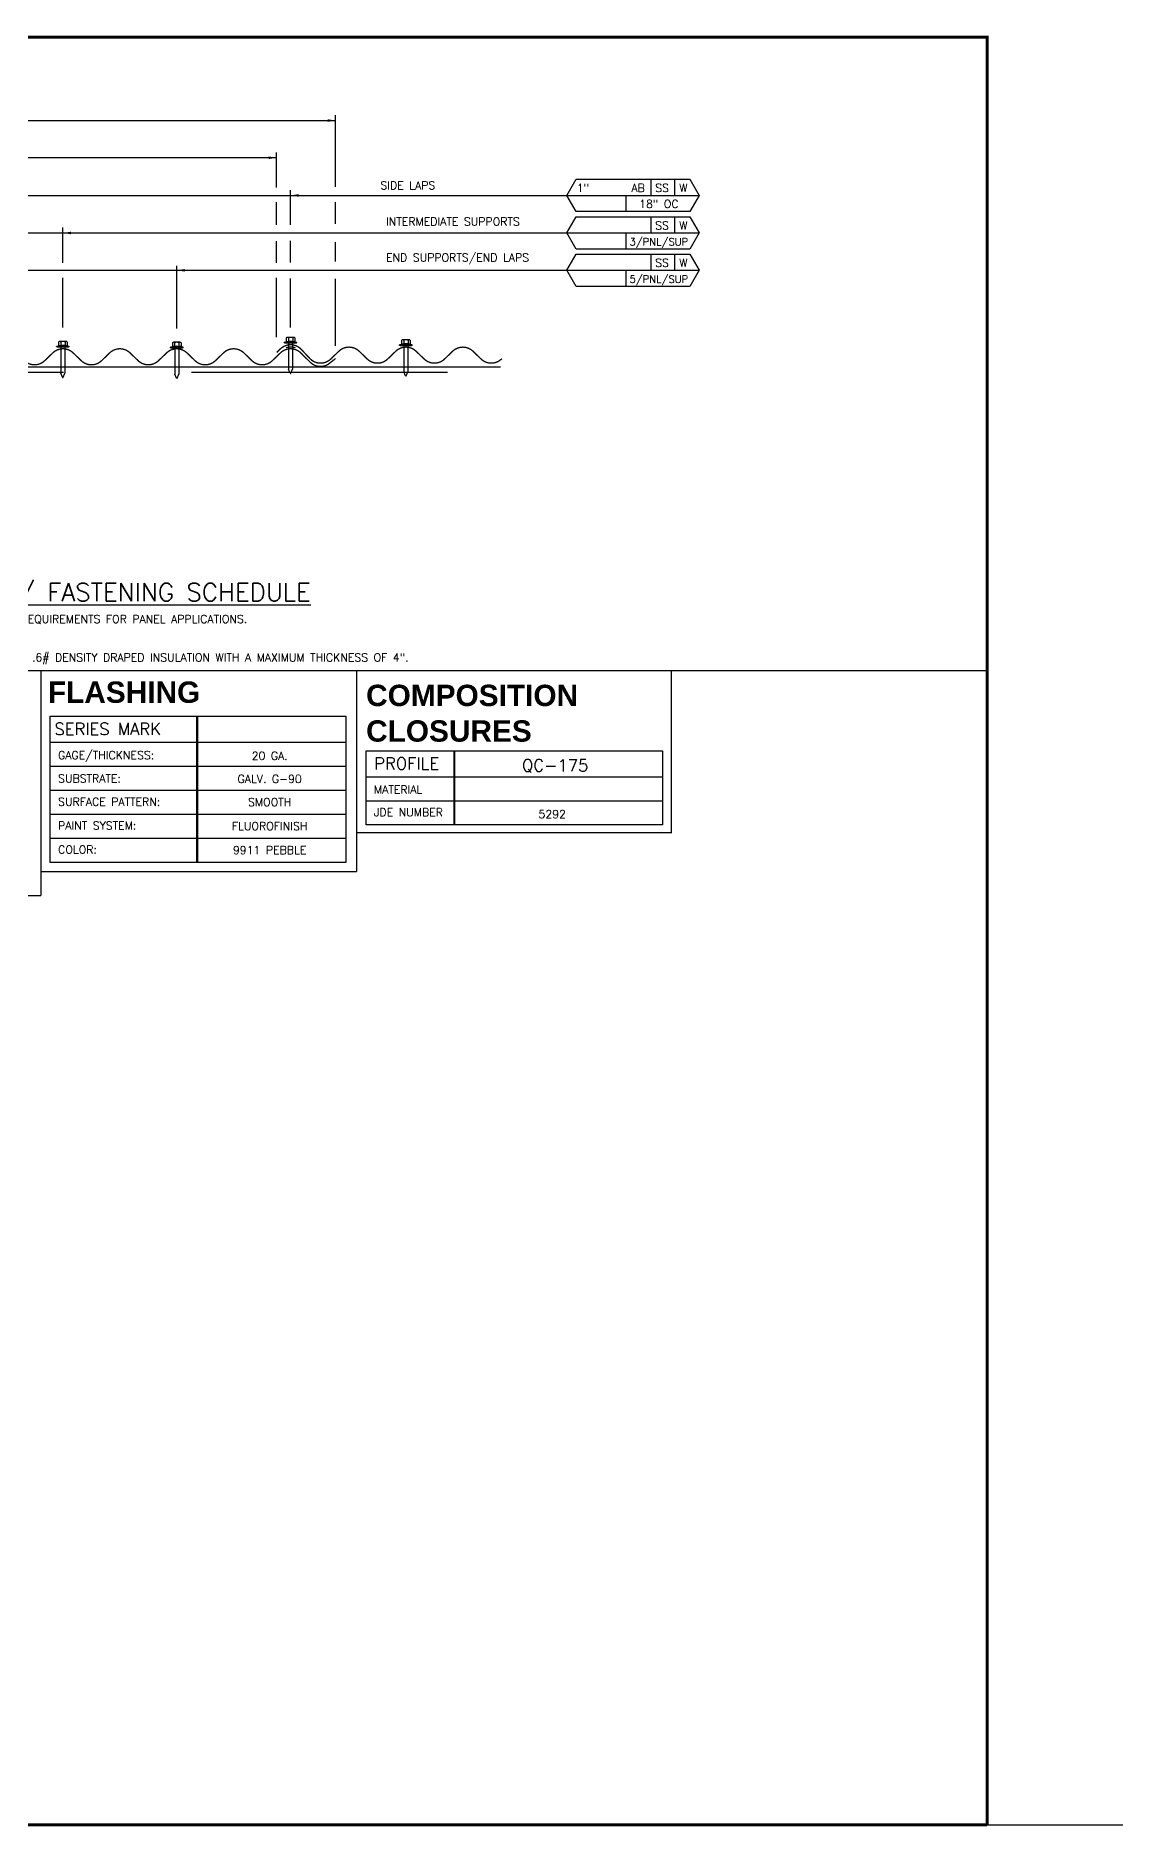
# Model space of a CAD drawing. Header units: inches. Extents: x 0 to 10293, y 0 to 4182.
# Drawn here: x 387.4 to 438, y -0.1 to 83.8 of the extents above; entities that cross this region are included whole.
import ezdxf
from ezdxf.enums import TextEntityAlignment as Align

# ---------------------------------------------------------------- set-up
doc = ezdxf.new("R2010")
doc.units = ezdxf.units.IN
doc.header["$LTSCALE"] = 48
doc.header["$MEASUREMENT"] = 0
doc.linetypes.add('HIDDEN', pattern=[0.375, 0.25, -0.125])
doc.linetypes.add('HIDDEN2', pattern=[0.1875, 0.125, -0.0625])
doc.layers.add('FAST', color=1, linetype='Continuous')
doc.styles.add('LEROY', font='simplex.shx', dxfattribs={"height": 0.375})
doc.styles.add('SIMPLEX', font='SIMPLEX.SHX')
doc.styles.add('TITLE', font='sasb____.pfb', dxfattribs={"height": 2})
doc.dimstyles.new('CENTRIA', dxfattribs={"dimscale": 4, "dimtxt": 0.09375, "dimasz": 0.0938, "dimexe": 0.18, "dimexo": 0.0625, "dimgap": 0.0625, "dimtad": 3, "dimdec": 4, "dimzin": 1, "dimdsep": 46, "dimlunit": 4, "dimtxsty": 'SIMPLEX', "dimcen": 0.09, "dimclrt": 2, "dimadec": 0, "dimazin": 0, "dimtfac": 1, "dimtdec": 4, "dimtmove": 0, "dimatfit": 3, "dimfxl": 0, "dimtolj": 1, "dimtzin": 0, "dimarcsym": 0})

# ---------------------------------------------------------------- blocks, each defined once
blk = doc.blocks.new('ABHW-12')
at = {"layer": 'FAST'}
for p, q in [((-0.275, 0.153), (-0.275, -0.153)), ((-0.246, 0.204), (-0.085, 0.204)), ((-0.246, 0.102), (-0.085, 0.102)), ((-0.246, -0.102), (-0.085, -0.102)), ((-0.246, -0.205), (-0.085, -0.205))]:
    blk.add_line(p, q, dxfattribs=at)
at = {"layer": 'FAST', "linetype": 'Continuous'}
for p, q in [((-0.085, -0.205), (-0.085, 0.204)), ((-0.037, 0.295), (-0.037, -0.295)), ((-0.016, 0.295), (-0.037, 0.295)), ((-0.016, 0.295), (-0.016, -0.295)), ((0, 0.276), (-0.016, 0.276)), ((0, 0.276), (0, -0.276)), ((-0.016, -0.295), (-0.037, -0.295)), ((0, -0.276), (-0.016, -0.276))]:
    blk.add_line(p, q, dxfattribs=at)
at = {"layer": 'FAST', "linetype": 'HIDDEN2'}
for p, q in [((0, 0.092), (1.218, 0.092)), ((1.405, 0.015), (1.218, 0.092)), ((0, -0.093), (1.218, -0.093)), ((1.405, -0.015), (1.218, -0.093))]:
    blk.add_line(p, q, dxfattribs=at)
at = {"layer": 'FAST'}
for centre, radius, start, end in [((-0.214, 0.153), 0.0604, 122.1802, 237.8198), ((-0.075, 0), 0.199, 149.12741, 210.87259), ((0.847, 0), 0.931, 161.51217, 198.48783), ((-0.214, -0.153), 0.0604, 122.1802, 237.8198)]:
    blk.add_arc(centre, radius, start, end, dxfattribs=at)
at = {"layer": 'FAST', "linetype": 'HIDDEN2'}
blk.add_arc((1.399, 0), 0.016, 292.5, 67.5, dxfattribs=at)

msp = doc.modelspace()

# ---------------------------------------------------------------- linework, layer by layer
for p, q in [((364.03697, 79.84558), (401.46635, 79.84558)), ((401.46635, 76.74778), (401.46635, 80.09558)), ((398.70364, 78.10267), (364.03697, 78.10267)), ((398.70364, 76.71613), (398.70364, 78.35267)), ((364.68423, 76.33708), (399.35989, 76.33708)), ((399.35989, 74.9644), (399.35989, 76.58708)), ((412.30488, 76.33708), (418.50353, 76.33708)), ((415.0666, 76.33708), (415.0666, 75.57708)), ((416.23616, 77.09708), (416.23616, 76.33708)), ((417.35004, 77.09708), (417.35004, 76.33708)), ((398.70364, 74.95379), (398.70364, 76.01963)), ((401.46635, 75.00655), (401.46635, 76.01963)), ((388.69352, 73.18089), (388.69352, 74.82765)), ((416.23616, 75.33876), (416.23616, 74.57876)), ((417.35004, 75.33876), (417.35004, 74.57876)), ((364.68423, 74.57876), (388.69352, 74.57876)), ((398.70364, 73.18089), (398.70364, 74.19398)), ((399.35989, 73.1911), (399.35989, 74.20929)), ((401.46635, 73.24421), (401.46635, 74.15176)), ((412.30488, 74.57876), (418.50353, 74.57876)), ((415.0666, 74.57876), (415.0666, 73.81876)), ((394.02692, 70.10845), (394.02692, 73.04051)), ((416.23616, 73.58876), (416.23616, 72.82876)), ((417.35004, 73.58876), (417.35004, 72.82876)), ((364.68423, 72.82876), (394.02692, 72.82876)), ((388.69352, 70.14558), (388.69352, 72.47385)), ((398.70364, 69.6928), (398.70364, 72.47385)), ((399.35989, 70.14558), (399.35989, 72.44809)), ((401.46635, 69.29069), (401.46635, 72.43164)), ((412.30488, 72.82876), (418.50353, 72.82876)), ((415.0666, 72.82876), (415.0666, 72.06876)), ((394.95844, 51.93522), (394.95844, 45.09294)), ((394.99044, 51.93522), (394.99044, 45.09294)), ((388.09909, 50.71794), (401.95155, 50.71794)), ((388.09909, 49.59294), (401.95155, 49.59294)), ((407.01315, 50.31913), (407.01315, 46.85185)), ((407.04515, 50.31913), (407.04515, 46.85185)), ((402.89886, 49.10185), (416.78978, 49.10185)), ((388.09909, 48.46794), (401.95155, 48.46794)), ((402.89886, 47.97685), (416.78978, 47.97685)), ((388.09909, 47.34294), (401.95155, 47.34294)), ((388.09909, 46.21794), (401.95155, 46.21794))]:
    msp.add_line(p, q)
at = {"linetype": 'Continuous'}
msp.add_line((358.71847, 68.31313), (409.18997, 68.31313), dxfattribs=at)
at = {"linetype": 'HIDDEN'}
msp.add_line((358.71847, 68.06313), (409.18997, 68.06313), dxfattribs=at)
for points, const_width in [([(296, 0), (296, 83.752), (432, 83.752), (432, 0)], 0.128), ([(399.13937, 69.20406), (399.25837, 69.2318), (399.31493, 69.23653), (399.36467, 69.23653), (399.44337, 69.23653), (399.4831, 69.22706), (399.55845, 69.21137), (399.58477, 69.20286)], 0.0625), ([(336.02997, 54.06913), (432, 54.06913)], 0.0625), ([(387.66765, 54.06913), (387.66765, 43.53044)], 0.0625), ([(402.45009, 54.06913), (402.45009, 44.65544)], 0.0625), ([(387.66765, 44.65544), (402.45434, 44.65544)], 0.0625), ([(372.91646, 43.53044), (387.66765, 43.53044)], 0.0625), ([(432, 0), (296, 0)], 0.128)]:
    msp.add_lwpolyline(points, dxfattribs=dict(const_width=const_width))
for points in [[(418.50353, 76.33708), (418.06474, 75.57708), (412.74366, 75.57708), (412.30488, 76.33708), (412.74366, 77.09708), (418.06474, 77.09708)], [(418.50353, 74.57876), (418.06474, 73.81876), (412.74366, 73.81876), (412.30488, 74.57876), (412.74366, 75.33876), (418.06474, 75.33876)], [(418.50353, 72.82876), (418.06474, 72.06876), (412.74366, 72.06876), (412.30488, 72.82876), (412.74366, 73.58876), (418.06474, 73.58876)], [(401.95155, 45.09294), (388.09909, 45.09294), (388.09909, 51.93522), (401.95155, 51.93522)], [(402.89886, 46.85185), (402.89886, 50.31913), (416.78978, 50.31913), (416.78978, 46.85185)]]:
    msp.add_lwpolyline(points, close=True)
at = {"const_width": 0.0625}
for points in [[(386.88336, 68.5952, 0.40313078), (387.83699, 68.5952), (388.21671, 68.96077, -0.40313072), (389.17034, 68.96077), (389.55006, 68.5952, 0.40313086), (390.50369, 68.5952), (390.88341, 68.96077, -0.40313072), (391.83704, 68.96077), (392.21676, 68.5952, 0.40313078), (393.17039, 68.5952), (393.55011, 68.96077, -0.40313078), (394.50374, 68.96077), (394.88346, 68.5952, 0.40313094), (395.83709, 68.59521), (396.21681, 68.96077, -0.40313072), (397.17044, 68.96077), (397.55016, 68.59521, 0.40313094), (398.50379, 68.59521), (398.88351, 68.96077, -0.40313078), (399.83714, 68.96077), (400.2846, 68.51783, 0.40313086), (401.23823, 68.51784), (401.46635, 68.6956)], [(398.70364, 68.97662), (398.88308, 69.14936, -0.40313078), (399.83671, 69.14936), (400.28742, 68.6723, 0.40313086), (401.24106, 68.6723), (401.62077, 69.03786, -0.40313078), (402.57441, 69.03786), (402.95412, 68.6723, 0.40313086), (403.90776, 68.6723), (404.28747, 69.03786, -0.40313078), (405.24111, 69.03786), (405.62082, 68.6723, 0.40313078), (406.57446, 68.6723), (406.95417, 69.03786, -0.40313079), (407.90781, 69.03786), (408.28752, 68.6723, 0.40313078), (409.24116, 68.6723), (409.26097, 68.69137)]]:
    msp.add_lwpolyline(points, format="xyb", dxfattribs=at)
msp.add_lwpolyline([(417.20009, 46.47803), (402.45009, 46.47803), (402.45009, 54.06913), (417.20009, 54.06913)], close=True, dxfattribs=at)
for points in [[(401.09135, 79.90808), (401.09135, 79.78308), (401.46635, 79.84558)], [(398.32864, 78.16517), (398.32864, 78.04017), (398.70364, 78.10267)]]:
    msp.add_solid(points)
at = {"layer": 'Defpoints'}
msp.add_line((0, 0), (10200, 0), dxfattribs=at)

# ---------------------------------------------------------------- block references
at = {"rotation": 270}
for p in [(399.35989, 69.41301), (388.69352, 69.22123), (394.02692, 69.18409), (404.76429, 69.29832)]:
    msp.add_blockref('ABHW-12', p, dxfattribs=at)

# ---------------------------------------------------------------- texts
at = {"style": 'LEROY'}
for s, height, p in [('1"', 0.375, (412.76687, 76.5019)), ('A.) FASTENING SCHEDULE AS SHOWN, SATISFIES MINIMUM FASTENER REQUIREMENTS FOR PANEL APPLICATIONS.', 0.375, (369.26772, 56.30489)), ('C.) THIS SINGLE SKIN PROFILE MAY BE USED IN CONJUNCTION WITH A .6# DENSITY DRAPED INSULATION WITH A MAXIMUM THICKNESS OF 4".', 0.375, (369.22686, 54.50503)), ('SERIES MARK', 0.5625, (388.29746, 51.06063)), ('GAGE/THICKNESS:', 0.375, (388.46666, 49.92648)), ('PROFILE', 0.5625, (403.27968, 49.44454)), ('SUBSTRATE:', 0.375, (388.46666, 48.83297)), ('MATERIAL', 0.375, (403.26642, 48.31039)), ('SURFACE PATTERN:', 0.375, (388.46666, 47.74181)), ('PAINT SYSTEM:', 0.375, (388.46666, 46.627)), ('JDE NUMBER', 0.375, (403.26642, 47.25233)), ('COLOR:', 0.375, (388.46666, 45.502))]:
    msp.add_text(s, height=height, dxfattribs=at).set_placement(p)
for s, height, style, p in [('AB', 0.375, 'LEROY', (415.64187, 76.5019)), ('SS', 0.375, 'LEROY', (416.76687, 76.5019)), ('W', 0.375, 'LEROY', (417.76687, 76.5019)), ('18" OC', 0.375, 'LEROY', (416.61613, 75.7519)), ('SS', 0.375, 'LEROY', (416.76687, 74.74358)), ('W', 0.375, 'LEROY', (417.76687, 74.74358)), ('3/PNL/SUP', 0.34375, 'LEROY', (416.61613, 73.99358)), ('SS', 0.375, 'LEROY', (416.76687, 72.99358)), ('W', 0.375, 'LEROY', (417.76687, 72.99358)), ('5/PNL/SUP', 0.34375, 'LEROY', (416.61613, 72.24358)), ('FLASHING', 1, 'TITLE', (391.55677, 52.56562)), ('20 GA.', 0.375, 'LEROY', (398.37941, 49.89752)), ('QC-175', 0.5625, 'LEROY', (411.75824, 49.35538)), ('GALV. G-90', 0.375, 'LEROY', (398.37941, 48.8124)), ('SMOOTH', 0.375, 'LEROY', (398.37941, 47.72728)), ('FLUOROFINISH', 0.375, 'LEROY', (398.37941, 46.6027)), ('5292', 0.375, 'LEROY', (411.61989, 47.16429)), ('9911 PEBBLE', 0.375, 'LEROY', (398.37941, 45.4777))]:
    msp.add_text(s, height=height, dxfattribs=dict(style=style)).set_placement(p, align=Align.CENTER)
at = {"char_height": 0.375, "attachment_point": 5, "style": 'SIMPLEX'}
for s, insert in [('SIDE LAPS', (404.85303, 76.81029)), ('INTERMEDIATE SUPPORTS', (406.96551, 75.11447)), ('END SUPPORTS/END LAPS', (407.18297, 73.36447))]:
    msp.add_mtext(s, dxfattribs=dict(at, insert=insert))
for s, insert, char_height, width, attachment_point, style in [('{\\LECONOLAP 3/4" ROOFING / FASTENING SCHEDULE}', (385.81953, 58.17306), 0.84375, 50.78125, 2, 'LEROY'), ('{\\fArial|b1|i0|c0|p34;COMPOSITION CLOSURES}', (402.89886, 52.0732), 1, 13.4557107, 4, 'TITLE')]:
    msp.add_mtext(s, dxfattribs=dict(insert=insert, char_height=char_height, width=width, attachment_point=attachment_point, style=style))

# ---------------------------------------------------------------- leaders
for points in [[(399.35989, 76.33708), (412.30488, 76.33708)], [(388.69352, 74.57876), (412.30488, 74.57876)], [(394.02692, 72.82876), (412.30488, 72.82876)]]:
    msp.add_leader(points, dimstyle='CENTRIA', override={"dimscale": 4, "dimasz": 0.09375, "dimexe": 0.0625, "dimcen": 0.09375, "dimtofl": 1})

doc.saveas('drawing.dxf')
